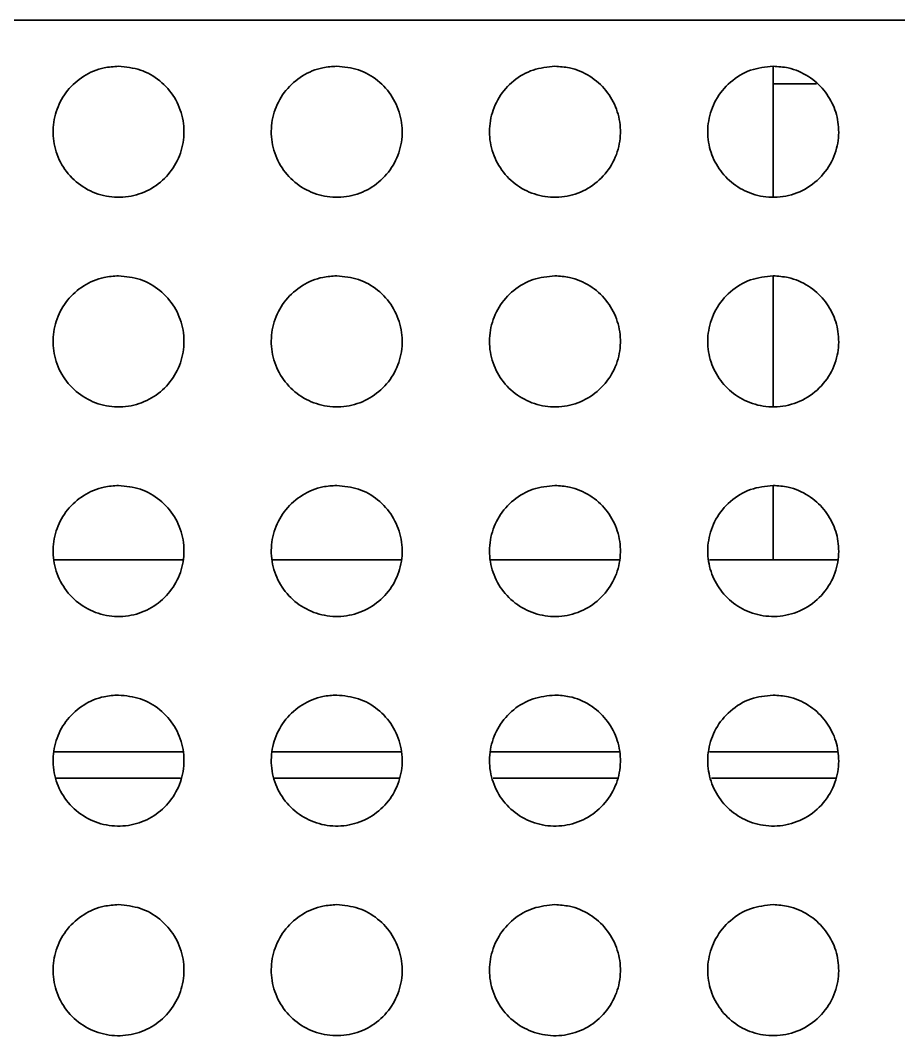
# Model space of a CAD drawing. Header units: millimetres. Extents: x -1052 to 3351, y 0 to 2015.
# Drawn here: x -364.464 to -362.976, y 1744.336 to 1746.056 of the extents above; entities that cross this region are included whole.
import ezdxf

# ---------------------------------------------------------------- set-up
doc = ezdxf.new("R2010")
doc.units = ezdxf.units.MM

msp = doc.modelspace()

# ---------------------------------------------------------------- linework, layer by layer
at = {"color": 7, "linetype": 'Continuous', "lineweight": 35}
for p, q in [((-365.9988, 1746.0562), (-361.8571, 1746.0562)), ((-365.9988, 1746.0562), (-361.8571, 1746.0562)), ((-363.1884, 1745.758), (-363.1884, 1745.9784)), ((-363.1884, 1745.758), (-363.1884, 1745.9784)), ((-363.115, 1745.9488), (-363.1884, 1745.9488)), ((-363.115, 1745.9488), (-363.1884, 1745.9488)), ((-363.1884, 1745.403), (-363.1884, 1745.6234)), ((-363.1884, 1745.403), (-363.1884, 1745.6234)), ((-363.1884, 1745.1426), (-363.1884, 1745.2684)), ((-363.1884, 1745.1426), (-363.1884, 1745.2684)), ((-364.1885, 1745.1426), (-364.4068, 1745.1426)), ((-364.1885, 1745.1426), (-364.4068, 1745.1426)), ((-363.8183, 1745.1426), (-364.0366, 1745.1426)), ((-363.8183, 1745.1426), (-364.0366, 1745.1426)), ((-363.6508, 1745.1426), (-363.6678, 1745.1426)), ((-363.6508, 1745.1426), (-363.6678, 1745.1426)), ((-363.4489, 1745.1426), (-363.6508, 1745.1426)), ((-363.4489, 1745.1426), (-363.6508, 1745.1426)), ((-363.0792, 1745.1426), (-363.2966, 1745.1426)), ((-363.0792, 1745.1426), (-363.2966, 1745.1426)), ((-364.4073, 1744.8172), (-364.1892, 1744.8172)), ((-364.4073, 1744.8172), (-364.1892, 1744.8172)), ((-364.0366, 1744.8172), (-363.8191, 1744.8172)), ((-364.0366, 1744.8172), (-363.8191, 1744.8172)), ((-363.6667, 1744.8172), (-363.4486, 1744.8172)), ((-363.6667, 1744.8172), (-363.4486, 1744.8172)), ((-363.2966, 1744.8172), (-363.0778, 1744.8172)), ((-363.2966, 1744.8172), (-363.0778, 1744.8172)), ((-364.1929, 1744.7728), (-364.404, 1744.7728)), ((-364.1929, 1744.7728), (-364.404, 1744.7728)), ((-363.8225, 1744.7728), (-364.0342, 1744.7728)), ((-363.8225, 1744.7728), (-364.0342, 1744.7728)), ((-363.4517, 1744.7728), (-363.6631, 1744.7728)), ((-363.4517, 1744.7728), (-363.6631, 1744.7728)), ((-363.0807, 1744.7728), (-363.2932, 1744.7728)), ((-363.0807, 1744.7728), (-363.2932, 1744.7728))]:
    msp.add_line(p, q, dxfattribs=at)
for points, knots in [([(-364.2978, 1745.9784), (-364.2852, 1745.9771), (-364.2601, 1745.9747), (-364.2266, 1745.9552), (-364.2014, 1745.9267), (-364.1873, 1745.8913), (-364.1856, 1745.8536), (-364.1964, 1745.8174), (-364.2184, 1745.7869), (-364.2493, 1745.7653), (-364.2856, 1745.755), (-364.3236, 1745.7573), (-364.359, 1745.7723), (-364.3874, 1745.7984), (-364.4053, 1745.8324), (-364.4107, 1745.8698), (-364.4038, 1745.9064), (-364.3855, 1745.9386), (-364.3576, 1745.9632), (-364.3267, 1745.9765), (-364.306, 1745.9778), (-364.2978, 1745.9784)], [0, 0, 0, 0, 2.55981, 5.120814, 7.65616, 10.163336, 12.655339, 15.141606, 17.631031, 20.131689, 22.655822, 25.212845, 27.799956, 30.391498, 32.946602, 35.437988, 37.883374, 40.329926, 42.824159, 45.378821, 47.063924, 47.063924, 47.063924, 47.063924]), ([(-364.2978, 1745.9784), (-364.2852, 1745.9771), (-364.2601, 1745.9747), (-364.2266, 1745.9552), (-364.2014, 1745.9267), (-364.1873, 1745.8913), (-364.1856, 1745.8536), (-364.1964, 1745.8174), (-364.2184, 1745.7869), (-364.2493, 1745.7653), (-364.2856, 1745.755), (-364.3236, 1745.7573), (-364.359, 1745.7723), (-364.3874, 1745.7984), (-364.4053, 1745.8324), (-364.4107, 1745.8698), (-364.4038, 1745.9064), (-364.3855, 1745.9386), (-364.3576, 1745.9632), (-364.3267, 1745.9765), (-364.306, 1745.9778), (-364.2978, 1745.9784)], [0, 0, 0, 0, 2.55981, 5.120814, 7.65616, 10.163336, 12.655339, 15.141606, 17.631031, 20.131689, 22.655822, 25.212845, 27.799956, 30.391498, 32.946602, 35.437988, 37.883374, 40.329926, 42.824159, 45.378821, 47.063924, 47.063924, 47.063924, 47.063924]), ([(-363.928, 1745.9784), (-363.9155, 1745.9772), (-363.8906, 1745.9747), (-363.8574, 1745.9556), (-363.8321, 1745.9275), (-363.8177, 1745.8923), (-363.8157, 1745.8544), (-363.8263, 1745.818), (-363.8483, 1745.7872), (-363.8794, 1745.7653), (-363.9159, 1745.755), (-363.9538, 1745.7574), (-363.9887, 1745.7721), (-364.0169, 1745.7976), (-364.035, 1745.8309), (-364.041, 1745.8684), (-364.0344, 1745.9057), (-364.0157, 1745.9388), (-363.9872, 1745.9636), (-363.9562, 1745.9766), (-363.9359, 1745.9779), (-363.928, 1745.9784)], [0, 0, 0, 0, 2.524369, 5.048618, 7.575081, 10.103248, 12.628786, 15.151895, 17.67612, 20.203525, 22.731119, 25.255507, 27.778474, 30.30413, 32.831894, 35.358523, 37.882199, 40.405435, 42.932111, 45.46005, 47.064234, 47.064234, 47.064234, 47.064234]), ([(-363.928, 1745.9784), (-363.9155, 1745.9772), (-363.8906, 1745.9747), (-363.8574, 1745.9556), (-363.8321, 1745.9275), (-363.8177, 1745.8923), (-363.8157, 1745.8544), (-363.8263, 1745.818), (-363.8483, 1745.7872), (-363.8794, 1745.7653), (-363.9159, 1745.755), (-363.9538, 1745.7574), (-363.9887, 1745.7721), (-364.0169, 1745.7976), (-364.035, 1745.8309), (-364.041, 1745.8684), (-364.0344, 1745.9057), (-364.0157, 1745.9388), (-363.9872, 1745.9636), (-363.9562, 1745.9766), (-363.9359, 1745.9779), (-363.928, 1745.9784)], [0, 0, 0, 0, 2.524369, 5.048618, 7.575081, 10.103248, 12.628786, 15.151895, 17.67612, 20.203525, 22.731119, 25.255507, 27.778474, 30.30413, 32.831894, 35.358523, 37.882199, 40.405435, 42.932111, 45.46005, 47.064234, 47.064234, 47.064234, 47.064234]), ([(-363.5582, 1745.9784), (-363.5707, 1745.9771), (-363.5958, 1745.9747), (-363.6293, 1745.9552), (-363.6545, 1745.9267), (-363.6687, 1745.8913), (-363.6704, 1745.8536), (-363.6595, 1745.8174), (-363.6375, 1745.7869), (-363.6067, 1745.7653), (-363.5703, 1745.755), (-363.5323, 1745.7573), (-363.497, 1745.7723), (-363.4686, 1745.7984), (-363.4507, 1745.8324), (-363.4452, 1745.8698), (-363.4522, 1745.9064), (-363.4704, 1745.9386), (-363.4984, 1745.9632), (-363.5293, 1745.9765), (-363.55, 1745.9778), (-363.5582, 1745.9784)], [0, 0, 0, 0, 2.55981, 5.120814, 7.656159, 10.163336, 12.655339, 15.141606, 17.631031, 20.131689, 22.655821, 25.212845, 27.799956, 30.391498, 32.946602, 35.437988, 37.883384, 40.329907, 42.824141, 45.378803, 47.063905, 47.063905, 47.063905, 47.063905]), ([(-363.5582, 1745.9784), (-363.5707, 1745.9771), (-363.5958, 1745.9747), (-363.6293, 1745.9552), (-363.6545, 1745.9267), (-363.6687, 1745.8913), (-363.6704, 1745.8536), (-363.6595, 1745.8174), (-363.6375, 1745.7869), (-363.6067, 1745.7653), (-363.5703, 1745.755), (-363.5323, 1745.7573), (-363.497, 1745.7723), (-363.4686, 1745.7984), (-363.4507, 1745.8324), (-363.4452, 1745.8698), (-363.4522, 1745.9064), (-363.4704, 1745.9386), (-363.4984, 1745.9632), (-363.5293, 1745.9765), (-363.55, 1745.9778), (-363.5582, 1745.9784)], [0, 0, 0, 0, 2.55981, 5.120814, 7.656159, 10.163336, 12.655339, 15.141606, 17.631031, 20.131689, 22.655821, 25.212845, 27.799956, 30.391498, 32.946602, 35.437988, 37.883384, 40.329907, 42.824141, 45.378803, 47.063905, 47.063905, 47.063905, 47.063905]), ([(-363.1884, 1745.9784), (-363.2014, 1745.9771), (-363.2274, 1745.9744), (-363.262, 1745.9534), (-363.287, 1745.9229), (-363.2997, 1745.8867), (-363.2999, 1745.8496), (-363.2884, 1745.8151), (-363.2667, 1745.7862), (-363.2366, 1745.7653), (-363.2004, 1745.755), (-363.1615, 1745.7574), (-363.1248, 1745.7736), (-363.0959, 1745.8019), (-363.0792, 1745.8377), (-363.0758, 1745.8749), (-363.0838, 1745.9094), (-363.1016, 1745.9395), (-363.1285, 1745.9631), (-363.1589, 1745.9764), (-363.1799, 1745.9778), (-363.1884, 1745.9784)], [0, 0, 0, 0, 2.715452, 5.434897, 8.039618, 10.498556, 12.859058, 15.184832, 17.538611, 19.975646, 22.538745, 25.240701, 28.035273, 30.799977, 33.387337, 35.74995, 37.986805, 40.249845, 42.660758, 45.269682, 47.063013, 47.063013, 47.063013, 47.063013]), ([(-363.1884, 1745.9784), (-363.2014, 1745.9771), (-363.2274, 1745.9744), (-363.262, 1745.9534), (-363.287, 1745.9229), (-363.2997, 1745.8867), (-363.2999, 1745.8496), (-363.2884, 1745.8151), (-363.2667, 1745.7862), (-363.2366, 1745.7653), (-363.2004, 1745.755), (-363.1615, 1745.7574), (-363.1248, 1745.7736), (-363.0959, 1745.8019), (-363.0792, 1745.8377), (-363.0758, 1745.8749), (-363.0838, 1745.9094), (-363.1016, 1745.9395), (-363.1285, 1745.9631), (-363.1589, 1745.9764), (-363.1799, 1745.9778), (-363.1884, 1745.9784)], [0, 0, 0, 0, 2.715452, 5.434897, 8.039618, 10.498556, 12.859058, 15.184832, 17.538611, 19.975646, 22.538745, 25.240701, 28.035273, 30.799977, 33.387337, 35.74995, 37.986805, 40.249845, 42.660758, 45.269682, 47.063013, 47.063013, 47.063013, 47.063013]), ([(-364.2978, 1745.6234), (-364.2852, 1745.6221), (-364.2601, 1745.6197), (-364.2266, 1745.6002), (-364.2014, 1745.5717), (-364.1873, 1745.5363), (-364.1856, 1745.4986), (-364.1964, 1745.4624), (-364.2184, 1745.4319), (-364.2493, 1745.4103), (-364.2856, 1745.4), (-364.3236, 1745.4023), (-364.359, 1745.4173), (-364.3874, 1745.4434), (-364.4053, 1745.4773), (-364.4107, 1745.5148), (-364.4038, 1745.5514), (-364.3855, 1745.5836), (-364.3576, 1745.6082), (-364.3267, 1745.6215), (-364.306, 1745.6228), (-364.2978, 1745.6234)], [0, 0, 0, 0, 2.55981, 5.120816, 7.655806, 10.163424, 12.655427, 15.141694, 17.630737, 20.131666, 22.655671, 25.212668, 27.799779, 30.391639, 32.946326, 35.438182, 37.883102, 40.330065, 42.8243, 45.378962, 47.064014, 47.064014, 47.064014, 47.064014]), ([(-364.2978, 1745.6234), (-364.2852, 1745.6221), (-364.2601, 1745.6197), (-364.2266, 1745.6002), (-364.2014, 1745.5717), (-364.1873, 1745.5363), (-364.1856, 1745.4986), (-364.1964, 1745.4624), (-364.2184, 1745.4319), (-364.2493, 1745.4103), (-364.2856, 1745.4), (-364.3236, 1745.4023), (-364.359, 1745.4173), (-364.3874, 1745.4434), (-364.4053, 1745.4773), (-364.4107, 1745.5148), (-364.4038, 1745.5514), (-364.3855, 1745.5836), (-364.3576, 1745.6082), (-364.3267, 1745.6215), (-364.306, 1745.6228), (-364.2978, 1745.6234)], [0, 0, 0, 0, 2.55981, 5.120816, 7.655806, 10.163424, 12.655427, 15.141694, 17.630737, 20.131666, 22.655671, 25.212668, 27.799779, 30.391639, 32.946326, 35.438182, 37.883102, 40.330065, 42.8243, 45.378962, 47.064014, 47.064014, 47.064014, 47.064014]), ([(-363.928, 1745.6234), (-363.9155, 1745.6221), (-363.8906, 1745.6197), (-363.8574, 1745.6006), (-363.8321, 1745.5725), (-363.8177, 1745.5373), (-363.8157, 1745.4994), (-363.8263, 1745.463), (-363.8483, 1745.4322), (-363.8794, 1745.4103), (-363.9159, 1745.4), (-363.9538, 1745.4024), (-363.9887, 1745.4171), (-364.0169, 1745.4426), (-364.035, 1745.4759), (-364.041, 1745.5134), (-364.0344, 1745.5507), (-364.0157, 1745.5838), (-363.9872, 1745.6086), (-363.9562, 1745.6216), (-363.9359, 1745.6229), (-363.928, 1745.6234)], [0, 0, 0, 0, 2.52437, 5.048619, 7.575082, 10.10325, 12.628788, 15.151439, 17.676053, 20.203459, 22.731053, 25.255471, 27.778438, 30.303774, 32.831959, 35.358588, 37.881794, 40.405447, 42.931808, 45.459926, 47.064059, 47.064059, 47.064059, 47.064059]), ([(-363.928, 1745.6234), (-363.9155, 1745.6221), (-363.8906, 1745.6197), (-363.8574, 1745.6006), (-363.8321, 1745.5725), (-363.8177, 1745.5373), (-363.8157, 1745.4994), (-363.8263, 1745.463), (-363.8483, 1745.4322), (-363.8794, 1745.4103), (-363.9159, 1745.4), (-363.9538, 1745.4024), (-363.9887, 1745.4171), (-364.0169, 1745.4426), (-364.035, 1745.4759), (-364.041, 1745.5134), (-364.0344, 1745.5507), (-364.0157, 1745.5838), (-363.9872, 1745.6086), (-363.9562, 1745.6216), (-363.9359, 1745.6229), (-363.928, 1745.6234)], [0, 0, 0, 0, 2.52437, 5.048619, 7.575082, 10.10325, 12.628788, 15.151439, 17.676053, 20.203459, 22.731053, 25.255471, 27.778438, 30.303774, 32.831959, 35.358588, 37.881794, 40.405447, 42.931808, 45.459926, 47.064059, 47.064059, 47.064059, 47.064059]), ([(-363.5582, 1745.6234), (-363.5707, 1745.6221), (-363.5958, 1745.6197), (-363.6293, 1745.6002), (-363.6545, 1745.5717), (-363.6687, 1745.5363), (-363.6704, 1745.4986), (-363.6596, 1745.4624), (-363.6375, 1745.4319), (-363.6067, 1745.4103), (-363.5703, 1745.4), (-363.5323, 1745.4023), (-363.497, 1745.4173), (-363.4686, 1745.4434), (-363.4507, 1745.4773), (-363.4452, 1745.5148), (-363.4522, 1745.5514), (-363.4704, 1745.5836), (-363.4984, 1745.6082), (-363.5293, 1745.6215), (-363.55, 1745.6228), (-363.5582, 1745.6234)], [0, 0, 0, 0, 2.55981, 5.120816, 7.655806, 10.163424, 12.655427, 15.141694, 17.630737, 20.131666, 22.655671, 25.212667, 27.799779, 30.391639, 32.946326, 35.438182, 37.883113, 40.330047, 42.824282, 45.378944, 47.063995, 47.063995, 47.063995, 47.063995]), ([(-363.5582, 1745.6234), (-363.5707, 1745.6221), (-363.5958, 1745.6197), (-363.6293, 1745.6002), (-363.6545, 1745.5717), (-363.6687, 1745.5363), (-363.6704, 1745.4986), (-363.6596, 1745.4624), (-363.6375, 1745.4319), (-363.6067, 1745.4103), (-363.5703, 1745.4), (-363.5323, 1745.4023), (-363.497, 1745.4173), (-363.4686, 1745.4434), (-363.4507, 1745.4773), (-363.4452, 1745.5148), (-363.4522, 1745.5514), (-363.4704, 1745.5836), (-363.4984, 1745.6082), (-363.5293, 1745.6215), (-363.55, 1745.6228), (-363.5582, 1745.6234)], [0, 0, 0, 0, 2.55981, 5.120816, 7.655806, 10.163424, 12.655427, 15.141694, 17.630737, 20.131666, 22.655671, 25.212667, 27.799779, 30.391639, 32.946326, 35.438182, 37.883113, 40.330047, 42.824282, 45.378944, 47.063995, 47.063995, 47.063995, 47.063995]), ([(-363.1884, 1745.6234), (-363.2014, 1745.6221), (-363.2274, 1745.6194), (-363.262, 1745.5984), (-363.287, 1745.5679), (-363.2997, 1745.5317), (-363.2999, 1745.4946), (-363.2884, 1745.4601), (-363.2667, 1745.4312), (-363.2366, 1745.4103), (-363.2004, 1745.4), (-363.1615, 1745.4024), (-363.1248, 1745.4185), (-363.0959, 1745.4469), (-363.0792, 1745.4827), (-363.0758, 1745.5199), (-363.0838, 1745.5544), (-363.1016, 1745.5844), (-363.1285, 1745.6081), (-363.1589, 1745.6214), (-363.1799, 1745.6228), (-363.1884, 1745.6234)], [0, 0, 0, 0, 2.715378, 5.435049, 8.039772, 10.498278, 12.858782, 15.184994, 17.538775, 19.975557, 22.538779, 25.240736, 28.035311, 30.800016, 33.387379, 35.750453, 37.986862, 40.249903, 42.660818, 45.269912, 47.063195, 47.063195, 47.063195, 47.063195]), ([(-363.1884, 1745.6234), (-363.2014, 1745.6221), (-363.2274, 1745.6194), (-363.262, 1745.5984), (-363.287, 1745.5679), (-363.2997, 1745.5317), (-363.2999, 1745.4946), (-363.2884, 1745.4601), (-363.2667, 1745.4312), (-363.2366, 1745.4103), (-363.2004, 1745.4), (-363.1615, 1745.4024), (-363.1248, 1745.4185), (-363.0959, 1745.4469), (-363.0792, 1745.4827), (-363.0758, 1745.5199), (-363.0838, 1745.5544), (-363.1016, 1745.5844), (-363.1285, 1745.6081), (-363.1589, 1745.6214), (-363.1799, 1745.6228), (-363.1884, 1745.6234)], [0, 0, 0, 0, 2.715378, 5.435049, 8.039772, 10.498278, 12.858782, 15.184994, 17.538775, 19.975557, 22.538779, 25.240736, 28.035311, 30.800016, 33.387379, 35.750453, 37.986862, 40.249903, 42.660818, 45.269912, 47.063195, 47.063195, 47.063195, 47.063195]), ([(-364.2978, 1745.2684), (-364.2852, 1745.2671), (-364.2601, 1745.2647), (-364.2266, 1745.2452), (-364.2014, 1745.2166), (-364.1873, 1745.1813), (-364.1856, 1745.1435), (-364.1964, 1745.1074), (-364.2184, 1745.0769), (-364.2493, 1745.0553), (-364.2856, 1745.045), (-364.3236, 1745.0473), (-364.359, 1745.0623), (-364.3874, 1745.0884), (-364.4053, 1745.1223), (-364.4107, 1745.1598), (-364.4038, 1745.1964), (-364.3855, 1745.2286), (-364.3576, 1745.2532), (-364.3267, 1745.2665), (-364.306, 1745.2678), (-364.2978, 1745.2684)], [0, 0, 0, 0, 2.559888, 5.120663, 7.656008, 10.163185, 12.655187, 15.141908, 17.630949, 20.131877, 22.655882, 25.212877, 27.799988, 30.391846, 32.946533, 35.438387, 37.883307, 40.330269, 42.824503, 45.379164, 47.064266, 47.064266, 47.064266, 47.064266]), ([(-364.2978, 1745.2684), (-364.2852, 1745.2671), (-364.2601, 1745.2647), (-364.2266, 1745.2452), (-364.2014, 1745.2166), (-364.1873, 1745.1813), (-364.1856, 1745.1435), (-364.1964, 1745.1074), (-364.2184, 1745.0769), (-364.2493, 1745.0553), (-364.2856, 1745.045), (-364.3236, 1745.0473), (-364.359, 1745.0623), (-364.3874, 1745.0884), (-364.4053, 1745.1223), (-364.4107, 1745.1598), (-364.4038, 1745.1964), (-364.3855, 1745.2286), (-364.3576, 1745.2532), (-364.3267, 1745.2665), (-364.306, 1745.2678), (-364.2978, 1745.2684)], [0, 0, 0, 0, 2.559888, 5.120663, 7.656008, 10.163185, 12.655187, 15.141908, 17.630949, 20.131877, 22.655882, 25.212877, 27.799988, 30.391846, 32.946533, 35.438387, 37.883307, 40.330269, 42.824503, 45.379164, 47.064266, 47.064266, 47.064266, 47.064266]), ([(-363.928, 1745.2684), (-363.9155, 1745.2671), (-363.8906, 1745.2647), (-363.8574, 1745.2456), (-363.8321, 1745.2175), (-363.8177, 1745.1823), (-363.8157, 1745.1444), (-363.8263, 1745.108), (-363.8483, 1745.0772), (-363.8794, 1745.0553), (-363.9159, 1745.045), (-363.9538, 1745.0474), (-363.9887, 1745.0621), (-364.0169, 1745.0875), (-364.035, 1745.1209), (-364.041, 1745.1584), (-364.0344, 1745.1957), (-364.0157, 1745.2288), (-363.9872, 1745.2536), (-363.9562, 1745.2666), (-363.9359, 1745.2679), (-363.928, 1745.2684)], [0, 0, 0, 0, 2.524449, 5.048697, 7.57516, 10.102884, 12.628421, 15.15153, 17.675754, 20.203159, 22.730752, 25.255139, 27.778106, 30.30344, 32.831624, 35.358253, 37.881457, 40.405109, 42.931785, 45.459723, 47.063907, 47.063907, 47.063907, 47.063907]), ([(-363.928, 1745.2684), (-363.9155, 1745.2671), (-363.8906, 1745.2647), (-363.8574, 1745.2456), (-363.8321, 1745.2175), (-363.8177, 1745.1823), (-363.8157, 1745.1444), (-363.8263, 1745.108), (-363.8483, 1745.0772), (-363.8794, 1745.0553), (-363.9159, 1745.045), (-363.9538, 1745.0474), (-363.9887, 1745.0621), (-364.0169, 1745.0875), (-364.035, 1745.1209), (-364.041, 1745.1584), (-364.0344, 1745.1957), (-364.0157, 1745.2288), (-363.9872, 1745.2536), (-363.9562, 1745.2666), (-363.9359, 1745.2679), (-363.928, 1745.2684)], [0, 0, 0, 0, 2.524449, 5.048697, 7.57516, 10.102884, 12.628421, 15.15153, 17.675754, 20.203159, 22.730752, 25.255139, 27.778106, 30.30344, 32.831624, 35.358253, 37.881457, 40.405109, 42.931785, 45.459723, 47.063907, 47.063907, 47.063907, 47.063907]), ([(-363.5582, 1745.2684), (-363.5707, 1745.2671), (-363.5958, 1745.2647), (-363.6293, 1745.2452), (-363.6545, 1745.2166), (-363.6687, 1745.1813), (-363.6704, 1745.1435), (-363.6596, 1745.1074), (-363.6375, 1745.0769), (-363.6067, 1745.0553), (-363.5703, 1745.045), (-363.5323, 1745.0473), (-363.497, 1745.0623), (-363.4686, 1745.0884), (-363.4507, 1745.1223), (-363.4452, 1745.1598), (-363.4522, 1745.1964), (-363.4704, 1745.2286), (-363.4984, 1745.2532), (-363.5293, 1745.2665), (-363.55, 1745.2678), (-363.5582, 1745.2684)], [0, 0, 0, 0, 2.559888, 5.120663, 7.656008, 10.163185, 12.655187, 15.141908, 17.630949, 20.131877, 22.655881, 25.212877, 27.799988, 30.391846, 32.946532, 35.438387, 37.883318, 40.330251, 42.824484, 45.379146, 47.064248, 47.064248, 47.064248, 47.064248]), ([(-363.5582, 1745.2684), (-363.5707, 1745.2671), (-363.5958, 1745.2647), (-363.6293, 1745.2452), (-363.6545, 1745.2166), (-363.6687, 1745.1813), (-363.6704, 1745.1435), (-363.6596, 1745.1074), (-363.6375, 1745.0769), (-363.6067, 1745.0553), (-363.5703, 1745.045), (-363.5323, 1745.0473), (-363.497, 1745.0623), (-363.4686, 1745.0884), (-363.4507, 1745.1223), (-363.4452, 1745.1598), (-363.4522, 1745.1964), (-363.4704, 1745.2286), (-363.4984, 1745.2532), (-363.5293, 1745.2665), (-363.55, 1745.2678), (-363.5582, 1745.2684)], [0, 0, 0, 0, 2.559888, 5.120663, 7.656008, 10.163185, 12.655187, 15.141908, 17.630949, 20.131877, 22.655881, 25.212877, 27.799988, 30.391846, 32.946532, 35.438387, 37.883318, 40.330251, 42.824484, 45.379146, 47.064248, 47.064248, 47.064248, 47.064248]), ([(-363.1884, 1745.2684), (-363.2014, 1745.267), (-363.2274, 1745.2644), (-363.262, 1745.2434), (-363.287, 1745.2129), (-363.2997, 1745.1767), (-363.2999, 1745.1396), (-363.2884, 1745.1051), (-363.2667, 1745.0762), (-363.2366, 1745.0553), (-363.2004, 1745.045), (-363.1615, 1745.0474), (-363.1248, 1745.0636), (-363.0959, 1745.0919), (-363.0792, 1745.1277), (-363.0758, 1745.1649), (-363.0838, 1745.1994), (-363.1016, 1745.2294), (-363.1285, 1745.253), (-363.1589, 1745.2664), (-363.1799, 1745.2678), (-363.1884, 1745.2684)], [0, 0, 0, 0, 2.715452, 5.434897, 8.03997, 10.498474, 12.858976, 15.184751, 17.53853, 19.975565, 22.538664, 25.240594, 28.035342, 30.799735, 33.387096, 35.750168, 37.986575, 40.250004, 42.660624, 45.269717, 47.063048, 47.063048, 47.063048, 47.063048]), ([(-363.1884, 1745.2684), (-363.2014, 1745.267), (-363.2274, 1745.2644), (-363.262, 1745.2434), (-363.287, 1745.2129), (-363.2997, 1745.1767), (-363.2999, 1745.1396), (-363.2884, 1745.1051), (-363.2667, 1745.0762), (-363.2366, 1745.0553), (-363.2004, 1745.045), (-363.1615, 1745.0474), (-363.1248, 1745.0636), (-363.0959, 1745.0919), (-363.0792, 1745.1277), (-363.0758, 1745.1649), (-363.0838, 1745.1994), (-363.1016, 1745.2294), (-363.1285, 1745.253), (-363.1589, 1745.2664), (-363.1799, 1745.2678), (-363.1884, 1745.2684)], [0, 0, 0, 0, 2.715452, 5.434897, 8.03997, 10.498474, 12.858976, 15.184751, 17.53853, 19.975565, 22.538664, 25.240594, 28.035342, 30.799735, 33.387096, 35.750168, 37.986575, 40.250004, 42.660624, 45.269717, 47.063048, 47.063048, 47.063048, 47.063048]), ([(-364.2978, 1744.9134), (-364.2852, 1744.9121), (-364.2601, 1744.9097), (-364.2266, 1744.8902), (-364.2014, 1744.8616), (-364.1873, 1744.8263), (-364.1856, 1744.7885), (-364.1964, 1744.7524), (-364.2184, 1744.7219), (-364.2493, 1744.7003), (-364.2856, 1744.69), (-364.3236, 1744.6923), (-364.359, 1744.7073), (-364.3874, 1744.7334), (-364.4053, 1744.7673), (-364.4107, 1744.8048), (-364.4038, 1744.8414), (-364.3855, 1744.8736), (-364.3576, 1744.8982), (-364.3267, 1744.9115), (-364.306, 1744.9128), (-364.2978, 1744.9134)], [0, 0, 0, 0, 2.55981, 5.120816, 7.656162, 10.163339, 12.655342, 15.14161, 17.630652, 20.131581, 22.655715, 25.212739, 27.799851, 30.391393, 32.946498, 35.437885, 37.883271, 40.329824, 42.824058, 45.378898, 47.06395, 47.06395, 47.06395, 47.06395]), ([(-364.2978, 1744.9134), (-364.2852, 1744.9121), (-364.2601, 1744.9097), (-364.2266, 1744.8902), (-364.2014, 1744.8616), (-364.1873, 1744.8263), (-364.1856, 1744.7885), (-364.1964, 1744.7524), (-364.2184, 1744.7219), (-364.2493, 1744.7003), (-364.2856, 1744.69), (-364.3236, 1744.6923), (-364.359, 1744.7073), (-364.3874, 1744.7334), (-364.4053, 1744.7673), (-364.4107, 1744.8048), (-364.4038, 1744.8414), (-364.3855, 1744.8736), (-364.3576, 1744.8982), (-364.3267, 1744.9115), (-364.306, 1744.9128), (-364.2978, 1744.9134)], [0, 0, 0, 0, 2.55981, 5.120816, 7.656162, 10.163339, 12.655342, 15.14161, 17.630652, 20.131581, 22.655715, 25.212739, 27.799851, 30.391393, 32.946498, 35.437885, 37.883271, 40.329824, 42.824058, 45.378898, 47.06395, 47.06395, 47.06395, 47.06395]), ([(-363.928, 1744.9134), (-363.9155, 1744.9121), (-363.8906, 1744.9097), (-363.8574, 1744.8906), (-363.8321, 1744.8625), (-363.8177, 1744.8273), (-363.8157, 1744.7894), (-363.8263, 1744.753), (-363.8483, 1744.7222), (-363.8794, 1744.7003), (-363.9159, 1744.69), (-363.9538, 1744.6924), (-363.9887, 1744.7071), (-364.0169, 1744.7325), (-364.035, 1744.7659), (-364.041, 1744.8034), (-364.0344, 1744.8407), (-364.0157, 1744.8738), (-363.9872, 1744.8986), (-363.9562, 1744.9116), (-363.9359, 1744.9129), (-363.928, 1744.9134)], [0, 0, 0, 0, 2.52437, 5.048619, 7.575083, 10.10325, 12.628789, 15.151898, 17.676124, 20.203529, 22.731123, 25.255512, 27.778479, 30.304136, 32.831901, 35.35853, 37.882207, 40.405443, 42.93212, 45.460238, 47.064371, 47.064371, 47.064371, 47.064371]), ([(-363.928, 1744.9134), (-363.9155, 1744.9121), (-363.8906, 1744.9097), (-363.8574, 1744.8906), (-363.8321, 1744.8625), (-363.8177, 1744.8273), (-363.8157, 1744.7894), (-363.8263, 1744.753), (-363.8483, 1744.7222), (-363.8794, 1744.7003), (-363.9159, 1744.69), (-363.9538, 1744.6924), (-363.9887, 1744.7071), (-364.0169, 1744.7325), (-364.035, 1744.7659), (-364.041, 1744.8034), (-364.0344, 1744.8407), (-364.0157, 1744.8738), (-363.9872, 1744.8986), (-363.9562, 1744.9116), (-363.9359, 1744.9129), (-363.928, 1744.9134)], [0, 0, 0, 0, 2.52437, 5.048619, 7.575083, 10.10325, 12.628789, 15.151898, 17.676124, 20.203529, 22.731123, 25.255512, 27.778479, 30.304136, 32.831901, 35.35853, 37.882207, 40.405443, 42.93212, 45.460238, 47.064371, 47.064371, 47.064371, 47.064371]), ([(-363.5582, 1744.9134), (-363.5707, 1744.9121), (-363.5958, 1744.9097), (-363.6293, 1744.8902), (-363.6545, 1744.8616), (-363.6687, 1744.8263), (-363.6704, 1744.7885), (-363.6596, 1744.7524), (-363.6375, 1744.7219), (-363.6067, 1744.7003), (-363.5703, 1744.69), (-363.5323, 1744.6923), (-363.497, 1744.7073), (-363.4686, 1744.7334), (-363.4507, 1744.7673), (-363.4452, 1744.8048), (-363.4522, 1744.8414), (-363.4704, 1744.8736), (-363.4984, 1744.8982), (-363.5293, 1744.9115), (-363.55, 1744.9128), (-363.5582, 1744.9134)], [0, 0, 0, 0, 2.55981, 5.120816, 7.656162, 10.163339, 12.655342, 15.14161, 17.630652, 20.131581, 22.655714, 25.212739, 27.799851, 30.391393, 32.946498, 35.437884, 37.883281, 40.329805, 42.82404, 45.37888, 47.063931, 47.063931, 47.063931, 47.063931]), ([(-363.5582, 1744.9134), (-363.5707, 1744.9121), (-363.5958, 1744.9097), (-363.6293, 1744.8902), (-363.6545, 1744.8616), (-363.6687, 1744.8263), (-363.6704, 1744.7885), (-363.6596, 1744.7524), (-363.6375, 1744.7219), (-363.6067, 1744.7003), (-363.5703, 1744.69), (-363.5323, 1744.6923), (-363.497, 1744.7073), (-363.4686, 1744.7334), (-363.4507, 1744.7673), (-363.4452, 1744.8048), (-363.4522, 1744.8414), (-363.4704, 1744.8736), (-363.4984, 1744.8982), (-363.5293, 1744.9115), (-363.55, 1744.9128), (-363.5582, 1744.9134)], [0, 0, 0, 0, 2.55981, 5.120816, 7.656162, 10.163339, 12.655342, 15.14161, 17.630652, 20.131581, 22.655714, 25.212739, 27.799851, 30.391393, 32.946498, 35.437884, 37.883281, 40.329805, 42.82404, 45.37888, 47.063931, 47.063931, 47.063931, 47.063931]), ([(-363.1884, 1744.9134), (-363.2014, 1744.912), (-363.2274, 1744.9094), (-363.262, 1744.8884), (-363.287, 1744.8579), (-363.2997, 1744.8217), (-363.2999, 1744.7846), (-363.2884, 1744.7501), (-363.2667, 1744.7212), (-363.2366, 1744.7003), (-363.2004, 1744.69), (-363.1615, 1744.6924), (-363.1248, 1744.7085), (-363.0959, 1744.7369), (-363.0792, 1744.7727), (-363.0758, 1744.8099), (-363.0838, 1744.8444), (-363.1016, 1744.8744), (-363.1285, 1744.8981), (-363.1589, 1744.9113), (-363.1799, 1744.9128), (-363.1884, 1744.9134)], [0, 0, 0, 0, 2.715452, 5.434897, 8.039618, 10.498556, 12.859058, 15.184832, 17.538611, 19.975646, 22.538745, 25.240701, 28.035273, 30.799977, 33.387337, 35.74995, 37.986805, 40.249845, 42.660758, 45.269682, 47.063013, 47.063013, 47.063013, 47.063013]), ([(-363.1884, 1744.9134), (-363.2014, 1744.912), (-363.2274, 1744.9094), (-363.262, 1744.8884), (-363.287, 1744.8579), (-363.2997, 1744.8217), (-363.2999, 1744.7846), (-363.2884, 1744.7501), (-363.2667, 1744.7212), (-363.2366, 1744.7003), (-363.2004, 1744.69), (-363.1615, 1744.6924), (-363.1248, 1744.7085), (-363.0959, 1744.7369), (-363.0792, 1744.7727), (-363.0758, 1744.8099), (-363.0838, 1744.8444), (-363.1016, 1744.8744), (-363.1285, 1744.8981), (-363.1589, 1744.9113), (-363.1799, 1744.9128), (-363.1884, 1744.9134)], [0, 0, 0, 0, 2.715452, 5.434897, 8.039618, 10.498556, 12.859058, 15.184832, 17.538611, 19.975646, 22.538745, 25.240701, 28.035273, 30.799977, 33.387337, 35.74995, 37.986805, 40.249845, 42.660758, 45.269682, 47.063013, 47.063013, 47.063013, 47.063013]), ([(-364.2978, 1744.5584), (-364.2852, 1744.5571), (-364.2601, 1744.5546), (-364.2266, 1744.5352), (-364.2014, 1744.5066), (-364.1873, 1744.4713), (-364.1856, 1744.4335), (-364.1964, 1744.3974), (-364.2184, 1744.3669), (-364.2493, 1744.3453), (-364.2856, 1744.335), (-364.3236, 1744.3373), (-364.359, 1744.3523), (-364.3874, 1744.3784), (-364.4053, 1744.4123), (-364.4107, 1744.4498), (-364.4038, 1744.4864), (-364.3855, 1744.5186), (-364.3576, 1744.5432), (-364.3267, 1744.5565), (-364.306, 1744.5578), (-364.2978, 1744.5584)], [0, 0, 0, 0, 2.55981, 5.120816, 7.655806, 10.163424, 12.655427, 15.141694, 17.630737, 20.131666, 22.655671, 25.212668, 27.799779, 30.391639, 32.946326, 35.438182, 37.883102, 40.330065, 42.8243, 45.378962, 47.064014, 47.064014, 47.064014, 47.064014]), ([(-364.2978, 1744.5584), (-364.2852, 1744.5571), (-364.2601, 1744.5546), (-364.2266, 1744.5352), (-364.2014, 1744.5066), (-364.1873, 1744.4713), (-364.1856, 1744.4335), (-364.1964, 1744.3974), (-364.2184, 1744.3669), (-364.2493, 1744.3453), (-364.2856, 1744.335), (-364.3236, 1744.3373), (-364.359, 1744.3523), (-364.3874, 1744.3784), (-364.4053, 1744.4123), (-364.4107, 1744.4498), (-364.4038, 1744.4864), (-364.3855, 1744.5186), (-364.3576, 1744.5432), (-364.3267, 1744.5565), (-364.306, 1744.5578), (-364.2978, 1744.5584)], [0, 0, 0, 0, 2.55981, 5.120816, 7.655806, 10.163424, 12.655427, 15.141694, 17.630737, 20.131666, 22.655671, 25.212668, 27.799779, 30.391639, 32.946326, 35.438182, 37.883102, 40.330065, 42.8243, 45.378962, 47.064014, 47.064014, 47.064014, 47.064014]), ([(-363.928, 1744.5584), (-363.9155, 1744.5571), (-363.8906, 1744.5547), (-363.8574, 1744.5356), (-363.8321, 1744.5075), (-363.8177, 1744.4723), (-363.8157, 1744.4344), (-363.8263, 1744.398), (-363.8483, 1744.3672), (-363.8794, 1744.3453), (-363.9159, 1744.335), (-363.9538, 1744.3374), (-363.9887, 1744.3521), (-364.0169, 1744.3775), (-364.035, 1744.4109), (-364.041, 1744.4484), (-364.0344, 1744.4857), (-364.0157, 1744.5188), (-363.9872, 1744.5436), (-363.9562, 1744.5566), (-363.9359, 1744.5579), (-363.928, 1744.5584)], [0, 0, 0, 0, 2.52437, 5.048619, 7.575082, 10.10325, 12.628788, 15.151439, 17.676053, 20.203459, 22.731053, 25.255471, 27.778438, 30.303774, 32.831959, 35.358588, 37.881794, 40.405447, 42.931808, 45.459926, 47.064059, 47.064059, 47.064059, 47.064059]), ([(-363.928, 1744.5584), (-363.9155, 1744.5571), (-363.8906, 1744.5547), (-363.8574, 1744.5356), (-363.8321, 1744.5075), (-363.8177, 1744.4723), (-363.8157, 1744.4344), (-363.8263, 1744.398), (-363.8483, 1744.3672), (-363.8794, 1744.3453), (-363.9159, 1744.335), (-363.9538, 1744.3374), (-363.9887, 1744.3521), (-364.0169, 1744.3775), (-364.035, 1744.4109), (-364.041, 1744.4484), (-364.0344, 1744.4857), (-364.0157, 1744.5188), (-363.9872, 1744.5436), (-363.9562, 1744.5566), (-363.9359, 1744.5579), (-363.928, 1744.5584)], [0, 0, 0, 0, 2.52437, 5.048619, 7.575082, 10.10325, 12.628788, 15.151439, 17.676053, 20.203459, 22.731053, 25.255471, 27.778438, 30.303774, 32.831959, 35.358588, 37.881794, 40.405447, 42.931808, 45.459926, 47.064059, 47.064059, 47.064059, 47.064059]), ([(-363.5582, 1744.5584), (-363.5707, 1744.5571), (-363.5958, 1744.5546), (-363.6293, 1744.5352), (-363.6545, 1744.5066), (-363.6687, 1744.4713), (-363.6704, 1744.4335), (-363.6596, 1744.3974), (-363.6375, 1744.3669), (-363.6067, 1744.3453), (-363.5703, 1744.335), (-363.5323, 1744.3373), (-363.497, 1744.3523), (-363.4686, 1744.3784), (-363.4507, 1744.4123), (-363.4452, 1744.4498), (-363.4522, 1744.4864), (-363.4704, 1744.5186), (-363.4984, 1744.5432), (-363.5293, 1744.5565), (-363.55, 1744.5578), (-363.5582, 1744.5584)], [0, 0, 0, 0, 2.55981, 5.120816, 7.655806, 10.163424, 12.655427, 15.141694, 17.630737, 20.131666, 22.655671, 25.212667, 27.799779, 30.391639, 32.946326, 35.438182, 37.883113, 40.330047, 42.824282, 45.378944, 47.063995, 47.063995, 47.063995, 47.063995]), ([(-363.5582, 1744.5584), (-363.5707, 1744.5571), (-363.5958, 1744.5546), (-363.6293, 1744.5352), (-363.6545, 1744.5066), (-363.6687, 1744.4713), (-363.6704, 1744.4335), (-363.6596, 1744.3974), (-363.6375, 1744.3669), (-363.6067, 1744.3453), (-363.5703, 1744.335), (-363.5323, 1744.3373), (-363.497, 1744.3523), (-363.4686, 1744.3784), (-363.4507, 1744.4123), (-363.4452, 1744.4498), (-363.4522, 1744.4864), (-363.4704, 1744.5186), (-363.4984, 1744.5432), (-363.5293, 1744.5565), (-363.55, 1744.5578), (-363.5582, 1744.5584)], [0, 0, 0, 0, 2.55981, 5.120816, 7.655806, 10.163424, 12.655427, 15.141694, 17.630737, 20.131666, 22.655671, 25.212667, 27.799779, 30.391639, 32.946326, 35.438182, 37.883113, 40.330047, 42.824282, 45.378944, 47.063995, 47.063995, 47.063995, 47.063995]), ([(-363.1884, 1744.5584), (-363.2014, 1744.557), (-363.2274, 1744.5544), (-363.262, 1744.5334), (-363.287, 1744.5029), (-363.2997, 1744.4667), (-363.2999, 1744.4296), (-363.2884, 1744.3951), (-363.2667, 1744.3662), (-363.2366, 1744.3453), (-363.2004, 1744.335), (-363.1615, 1744.3374), (-363.1248, 1744.3535), (-363.0959, 1744.3819), (-363.0792, 1744.4177), (-363.0758, 1744.4549), (-363.0838, 1744.4894), (-363.1016, 1744.5194), (-363.1285, 1744.543), (-363.1589, 1744.5564), (-363.1799, 1744.5578), (-363.1884, 1744.5584)], [0, 0, 0, 0, 2.715378, 5.435049, 8.039772, 10.498278, 12.858782, 15.184994, 17.538411, 19.975448, 22.538669, 25.240627, 28.035201, 30.799907, 33.38727, 35.750344, 37.986752, 40.249793, 42.660708, 45.269802, 47.063086, 47.063086, 47.063086, 47.063086]), ([(-363.1884, 1744.5584), (-363.2014, 1744.557), (-363.2274, 1744.5544), (-363.262, 1744.5334), (-363.287, 1744.5029), (-363.2997, 1744.4667), (-363.2999, 1744.4296), (-363.2884, 1744.3951), (-363.2667, 1744.3662), (-363.2366, 1744.3453), (-363.2004, 1744.335), (-363.1615, 1744.3374), (-363.1248, 1744.3535), (-363.0959, 1744.3819), (-363.0792, 1744.4177), (-363.0758, 1744.4549), (-363.0838, 1744.4894), (-363.1016, 1744.5194), (-363.1285, 1744.543), (-363.1589, 1744.5564), (-363.1799, 1744.5578), (-363.1884, 1744.5584)], [0, 0, 0, 0, 2.715378, 5.435049, 8.039772, 10.498278, 12.858782, 15.184994, 17.538411, 19.975448, 22.538669, 25.240627, 28.035201, 30.799907, 33.38727, 35.750344, 37.986752, 40.249793, 42.660708, 45.269802, 47.063086, 47.063086, 47.063086, 47.063086])]:
    msp.add_open_spline(points, degree=3, knots=knots, dxfattribs=at)

doc.saveas('drawing.dxf')
